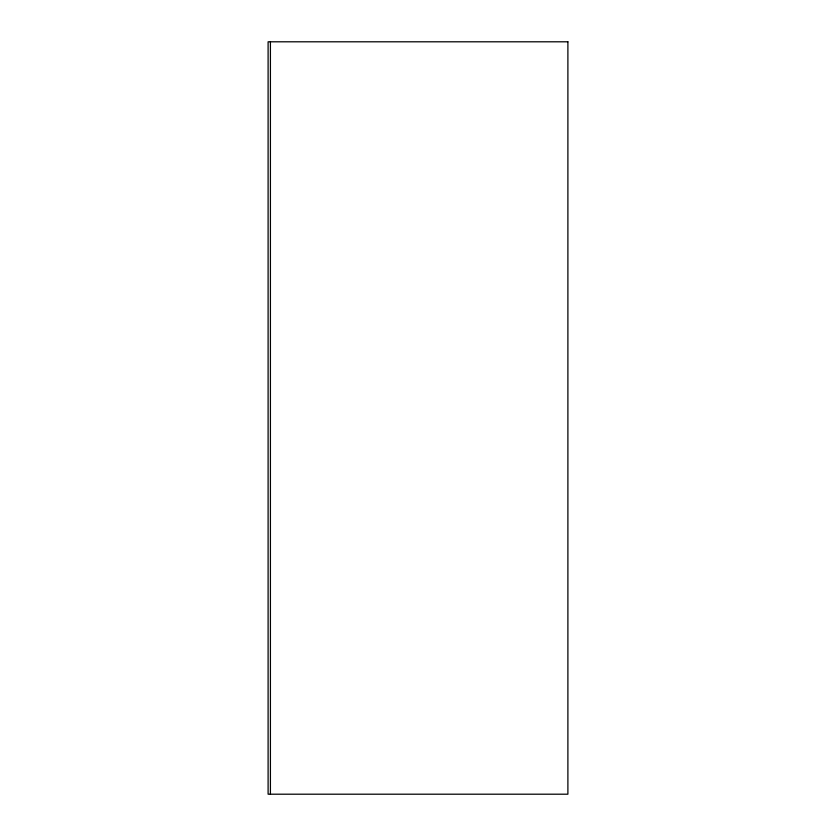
<?xml version="1.0" encoding="UTF-8"?>
<svg xmlns="http://www.w3.org/2000/svg" width="836" height="836" viewBox="0 0 836 836"><rect width="100%" height="100%" fill="white"/><g stroke="black" fill="none" stroke-linecap="round" stroke-linejoin="round"><path stroke-width="1.25" d="M270.415 41.8L270.415 794.2M567.895 41.8L268.105 41.8L268.105 794.2L567.895 794.2L567.895 41.8"/></g></svg>
